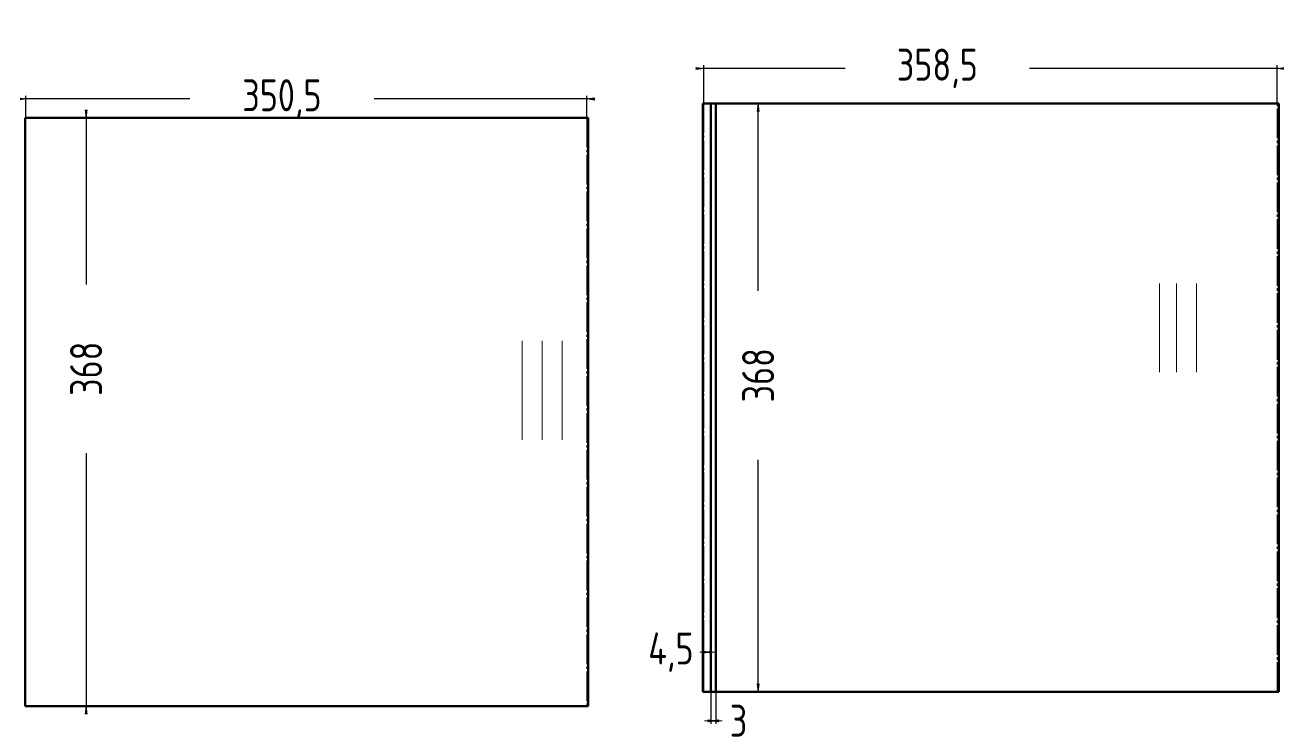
# Model space of a CAD drawing. Header units: millimetres. Extents: x -256 to 3000, y -1401 to 1300.
# Drawn here: x 1524 to 2308, y 804 to 1242 of the extents above; entities that cross this region are included whole.
import ezdxf

# ---------------------------------------------------------------- set-up
doc = ezdxf.new("R2010")
doc.units = ezdxf.units.MM
for name, pattern in [('K5LT_AUXILIARY', [0]), ('K5LT_AXLED', [23.083334, 18.583334, -1.5, 1.5, -1.5]), ('K5LT_BASIC', [0]), ('K5LT_THIN', [0])]:
    doc.linetypes.add(name, pattern=pattern)
doc.layers.add('Системный слой', color=7, linetype='Continuous')
doc.styles.add('KDIMTEXTSTYLE', font='GOST_AU.SHX', dxfattribs={"width": 0.96, "oblique": 15, "height": 5})
doc.dimstyles.new('KDIMSTYLE (1.00)', dxfattribs={"dimtxt": 5, "dimasz": 1, "dimexe": 2, "dimexo": 0, "dimgap": 1, "dimtad": 1, "dimtxsty": 'KDIMTEXTSTYLE', "dimsah": 1, "dimcen": 0, "dimdle": 1, "dimadec": 0, "dimazin": 0, "dimtfac": 0.667, "dimtmove": 0, "dimatfit": 3, "dimfxl": 1, "dimtvp": 1, "dimtolj": 1, "dimtzin": 0, "dimarcsym": 0})

# ---------------------------------------------------------------- blocks, each defined once
blk = doc.blocks.new('KDIMARROW_01')
at = {"layer": 'Системный слой'}
blk.add_hatch(color=0, dxfattribs=at).paths.add_polyline_path([(-5, -0.66), (0, 0), (-5, 0.66), (-4.5, 0)])
at = {"layer": 'Системный слой', "color": 0, "linetype": 'K5LT_THIN', "lineweight": 18}
for p, q in [((-4.5, 0), (-5, 0.66)), ((-5, 0.66), (0, 0)), ((0, 0), (-5, -0.66)), ((-5, -0.66), (-4.5, 0)), ((0, 0), (-1, 0))]:
    blk.add_line(p, q, dxfattribs=at)
blk = doc.blocks.new('KDIMARROW_02')
at = {"layer": 'Системный слой'}
blk.add_hatch(color=0, dxfattribs=at).paths.add_polyline_path([(4.5, 0), (5, 0.66), (0, 0), (5, -0.66)])
at = {"layer": 'Системный слой', "color": 0, "linetype": 'K5LT_THIN', "lineweight": 18}
for p, q in [((0, 0), (-1, 0)), ((5, 0.66), (0, 0)), ((0, 0), (5, -0.66)), ((0, 0), (7, 0)), ((4.5, 0), (5, 0.66)), ((5, -0.66), (4.5, 0))]:
    blk.add_line(p, q, dxfattribs=at)

msp = doc.modelspace()

# ---------------------------------------------------------------- linework, layer by layer
at = {"layer": 'Системный слой', "color": 150, "linetype": 'K5LT_BASIC', "lineweight": 60, "true_color": 0x0080ff}
for p, q in [((1948.017, 824.48), (1948.017, 1192.48)), ((1948.017, 1192.48), (1953.017, 1192.48)), ((1953.017, 1192.48), (1956.017, 1192.48)), ((1953.017, 824.48), (1953.017, 1192.48)), ((1956.017, 1192.48), (2308.017, 1192.48)), ((1956.017, 1192.48), (1956.017, 824.48)), ((2308.017, 1192.48), (2308.017, 824.48)), ((1524.42, 815.535), (1524.42, 1183.535)), ((1524.42, 1183.535), (1876.42, 1183.535)), ((1876.42, 1183.535), (1876.42, 815.535)), ((1953.017, 824.48), (1948.017, 824.48)), ((1956.017, 824.48), (1953.017, 824.48)), ((2308.017, 824.48), (1956.017, 824.48)), ((1876.42, 815.535), (1524.42, 815.535))]:
    msp.add_line(p, q, dxfattribs=at)
at = {"layer": 'Системный слой', "color": 30, "linetype": 'K5LT_AXLED', "lineweight": 18, "true_color": 0xff8000}
for p, q in [((1948.517, 1192.48), (1948.517, 824.48)), ((2307.017, 824.48), (2307.017, 1192.48)), ((1524.92, 815.535), (1524.92, 1183.535)), ((1875.42, 1183.535), (1875.42, 815.535))]:
    msp.add_line(p, q, dxfattribs=at)
at = {"layer": 'Системный слой', "color": 232, "linetype": 'K5LT_AUXILIARY', "lineweight": 18, "true_color": 0xc52b79}
for p, q in [((2233.283, 1079.969), (2233.283, 1024.454)), ((2244.046, 1079.969), (2244.046, 1024.454)), ((2256.508, 1079.969), (2256.508, 1024.454)), ((1835.084, 1043.998), (1835.084, 982.085)), ((1847.547, 1043.998), (1847.547, 982.085)), ((1860.009, 1043.998), (1860.009, 982.085))]:
    msp.add_line(p, q, dxfattribs=at)

# ---------------------------------------------------------------- dimensions: what is measured, and where the dimension line sits
at = {"layer": 'Системный слой', "color": 7}
for base, p1, p2, location, override in [((1948.517, 1214.428), (2307.017, 1192.48), (1948.517, 1192.48), (2094.517, 1214.428), {"dimexo": 0, "dimpost": '\\H20.0;\\W0.965;\\Q0;<>', "dimblk1": 'KDIMARROW_01', "dimblk2": 'KDIMARROW_01', "dimse1": 0, "dimse2": 0, "dimclrt": 7, "dimtolj": 1}), ((1524.92, 1195.29), (1875.42, 1183.535), (1524.92, 1183.535), (1684.92, 1195.29), {"dimexo": 0, "dimpost": '\\H20.0;\\W0.965;\\Q0;<>', "dimblk1": 'KDIMARROW_01', "dimblk2": 'KDIMARROW_01', "dimse1": 0, "dimse2": 0, "dimclrt": 7, "dimtolj": 1}), ((1948.517, 849.237), (1953.017, 824.48), (1948.517, 824.48), (1928.029, 849.237), {"dimexo": 0, "dimpost": '\\H20.0;\\W0.965;\\Q0;<>', "dimblk1": 'KDIMARROW_02', "dimblk2": 'KDIMARROW_02', "dimse1": 0, "dimse2": 0, "dimclrt": 7, "dimtolj": 1}), ((1953.017, 806.38), (1956.017, 824.48), (1953.017, 824.48), (1970.309, 806.38), {"dimexo": 0, "dimpost": '\\H20.0;\\W0.965;\\Q0;<>', "dimblk1": 'KDIMARROW_02', "dimblk2": 'KDIMARROW_02', "dimse1": 0, "dimse2": 0, "dimclrt": 7, "dimtolj": 1})]:
    msp.add_linear_dim(base=base, p1=p1, p2=p2, location=location, dimstyle='KDIMSTYLE (1.00)', override=override, dxfattribs=at).render()
for base, p1, p2, location in [((1982.544, 1192.48), (1948.017, 824.48), (1948.017, 1192.48), (1982.544, 1022.48)), ((1562.569, 815.535), (1524.42, 1183.535), (1524.42, 815.535), (1562.569, 1026.535))]:
    msp.add_linear_dim(base=base, p1=p1, p2=p2, angle=90, location=location, dimstyle='KDIMSTYLE (1.00)', override={"dimexo": 0, "dimpost": '\\H20.0;\\W0.965;\\Q0;<>', "dimblk1": 'KDIMARROW_01', "dimblk2": 'KDIMARROW_01', "dimse1": 0, "dimse2": 0, "dimclrt": 7, "dimtolj": 1}, dxfattribs=at).render()

doc.saveas('drawing.dxf')
